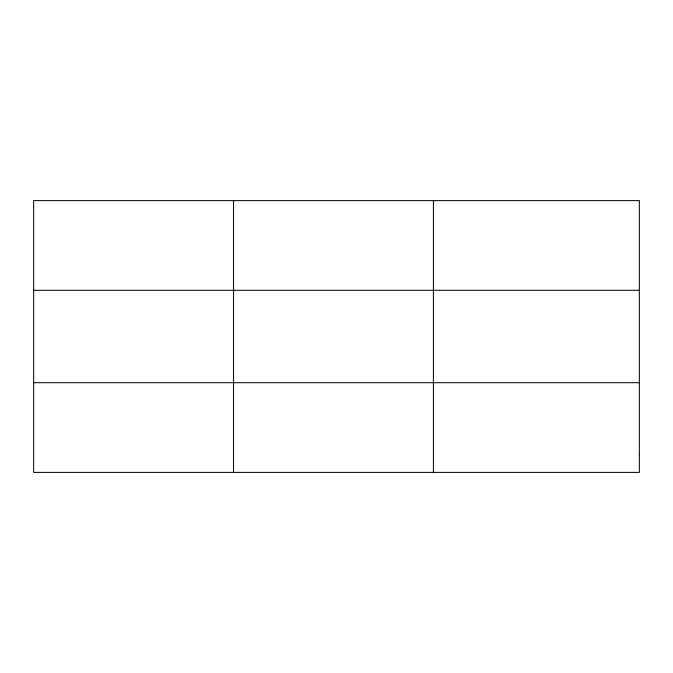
<?xml version="1.0" encoding="UTF-8"?>
<svg xmlns="http://www.w3.org/2000/svg" width="673" height="673" viewBox="0 0 673 673"><rect width="100%" height="100%" fill="white"/><g stroke="black" fill="none" stroke-linecap="round" stroke-linejoin="round"><path stroke-width="1.01" d="M233.531 472.387L233.531 200.613M433.412 472.387L433.412 200.613M33.65 290.299L639.35 290.299M33.65 382.701L639.35 382.701M639.35 454.443L639.35 472.387L33.65 472.387L33.65 200.613L639.35 200.613L639.35 454.443"/></g></svg>
